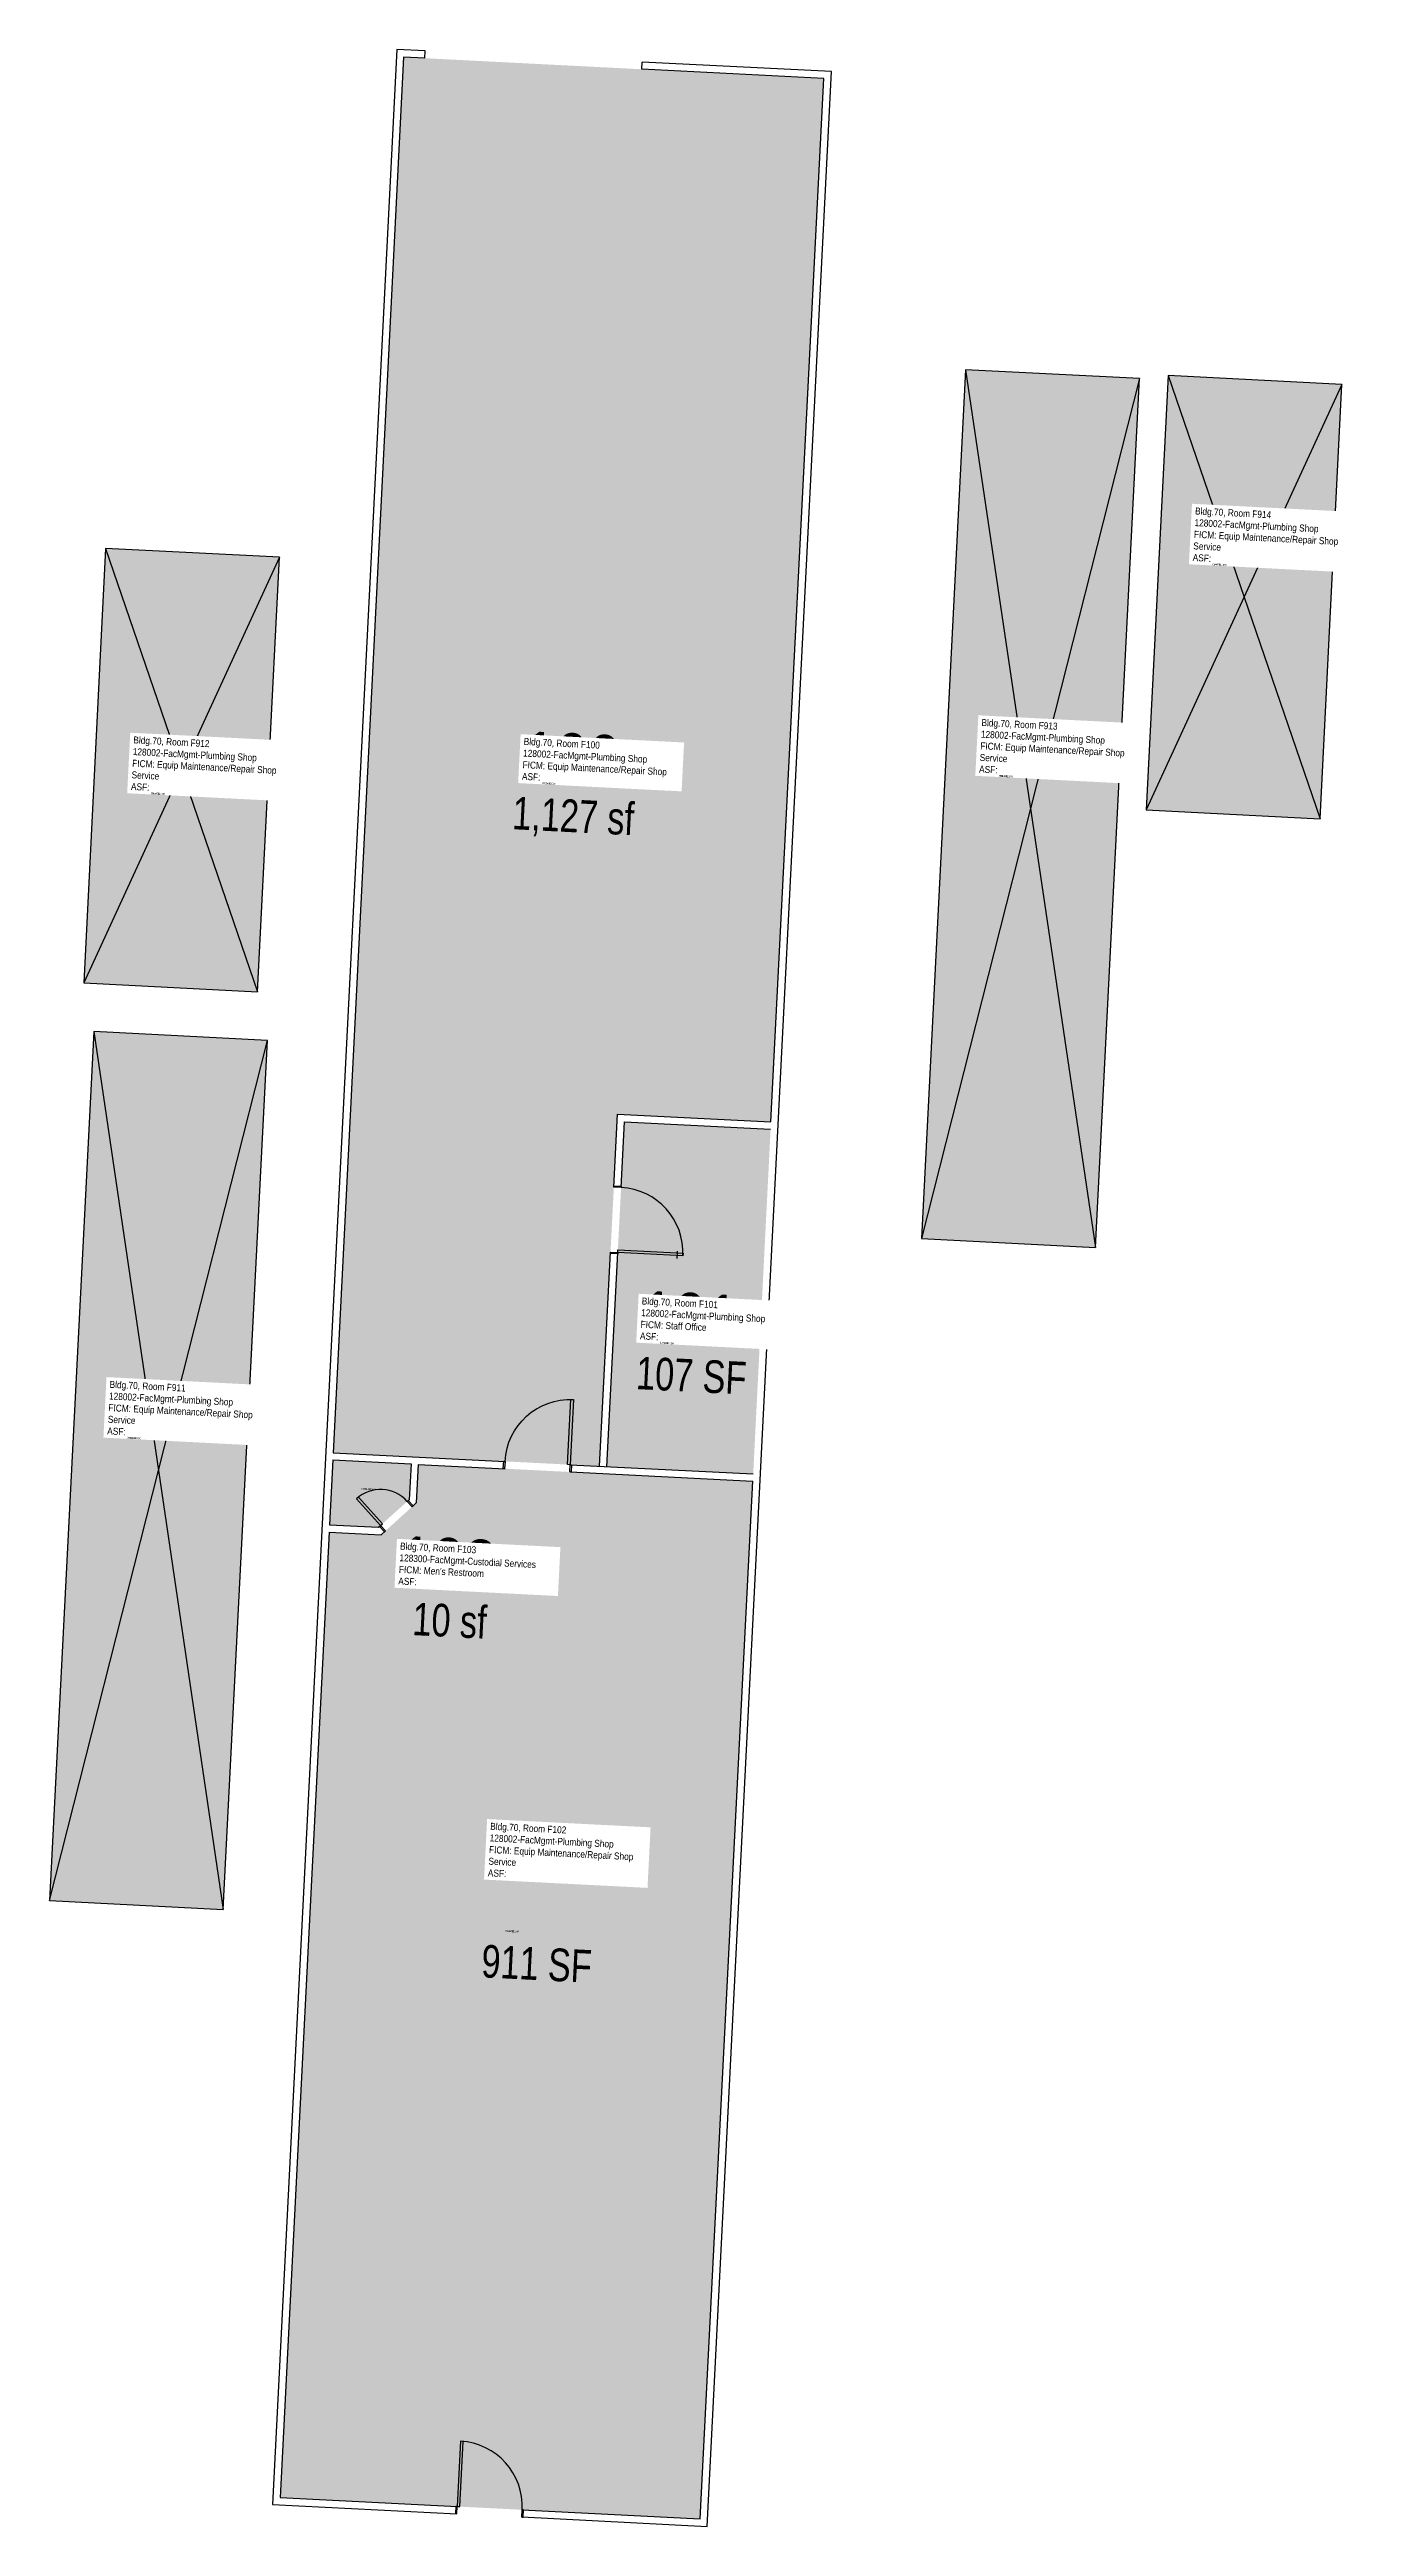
# Model space of a CAD drawing. Header units: inches. Extents: x 69214791 to 69215511, y 27689360 to 27690726.
import ezdxf
from ezdxf.enums import TextEntityAlignment as Align

# ---------------------------------------------------------------- set-up
doc = ezdxf.new("R2010")
doc.units = ezdxf.units.IN
doc.header["$LTSCALE"] = 50
doc.header["$MEASUREMENT"] = 0
for name, color, linetype in [('A-DOOR', 2, 'CONTINUOUS'), ('A-IDEN-RNUM', 7, 'CONTINUOUS'), ('A-IDEN-SNUM', 4, 'CONTINUOUS'), ('A-IDEN-VNUM', 4, 'CONTINUOUS'), ('A-WALL', 5, 'CONTINUOUS'), ('AREA-TEXT', 3, 'CONTINUOUS'), ('Rooms-Category-Color', 7, 'CONTINUOUS'), ('Rooms-College-Color', 7, 'CONTINUOUS'), ('Rooms-Department-Color', 7, 'CONTINUOUS'), ('Rooms-Division-Color', 7, 'CONTINUOUS'), ('Rooms-Information', 7, 'CONTINUOUS')]:
    doc.layers.add(name, color=color, linetype=linetype)
doc.styles.add('CP_AREA', font='arial.ttf', dxfattribs={"height": 15})
doc.styles.add('CP_ROOMVNUMBER', font='arial.ttf', dxfattribs={"width": 0.85, "height": 0.075})
doc.styles.add('ROOMSNUMBER', font='txt', dxfattribs={"height": 1})

# ---------------------------------------------------------------- blocks, each defined once
blk = doc.blocks.new('*U2')
at = {"layer": 'A-DOOR'}
blk.add_lwpolyline([(1.5, 0), (1.5, 36), (0, 36), (0, 0)], close=True, dxfattribs=at)
blk.add_arc((0, 0), 36, 0, 90, dxfattribs=at)
at = {"layer": 'A-WALL'}
for points in [[(-0.75, -4), (0, -4), (0, 0), (-0.75, 0)], [(36, -4), (36.75, -4), (36.75, 0), (36, 0)]]:
    blk.add_lwpolyline(points, close=True, dxfattribs=at)
blk = doc.blocks.new('*U3')
at = {"layer": 'A-DOOR'}
blk.add_lwpolyline([(1.5, 0), (1.5, -36), (0, -36), (0, 0)], close=True, dxfattribs=at)
blk.add_arc((0, 0), 36, 270, 0, dxfattribs=at)
at = {"layer": 'A-WALL'}
for points in [[(-0.75, 4), (0, 4), (0, 0), (-0.75, 0)], [(36, 4), (36.75, 4), (36.75, 0), (36, 0)]]:
    blk.add_lwpolyline(points, close=True, dxfattribs=at)
blk = doc.blocks.new('*U4')
at = {"layer": 'A-DOOR'}
blk.add_lwpolyline([(1.5, 0), (1.5, 19.9), (0, 19.9), (0, 0)], close=True, dxfattribs=at)
blk.add_arc((0, 0), 19.9, 0, 90, dxfattribs=at)
at = {"layer": 'A-WALL'}
for points in [[(-0.8, -4), (0, -4), (0, 0), (-0.8, 0)], [(19.9, -4), (20.6, -4), (20.6, 0), (19.9, 0)]]:
    blk.add_lwpolyline(points, close=True, dxfattribs=at)

msp = doc.modelspace()

# ---------------------------------------------------------------- hatches: boundary and pattern name
at = {"layer": 'Rooms-Category-Color', "linetype": 'ByBlock', "true_color": 0xe3c5e1}
for points in [[(69214947.5, 27689952.4), (69215094.5, 27689945), (69215104.4, 27690139.2), (69215189, 27690134.9), (69215218.1, 27690710.5), (69214986.4, 27690722.3)], [(69215272, 27690070.5), (69215367.9, 27690065.6), (69215392.2, 27690545), (69215296.3, 27690549.8)], [(69215395.9, 27690307), (69215491.8, 27690302.1), (69215503.9, 27690541.8), (69215408.1, 27690546.7)], [(69214810, 27690211.6), (69214905.9, 27690206.7), (69214918, 27690446.4), (69214822.1, 27690451.3)], [(69214791.2, 27689705.4), (69214887, 27689700.5), (69214911.4, 27690179.9), (69214815.5, 27690184.7)], [(69214918.3, 27689376), (69215150, 27689364.3), (69215179, 27689936.7), (69214994.5, 27689946), (69214993.4, 27689924.7), (69214974.1, 27689907.2), (69214945.3, 27689908.6)]]:
    msp.add_hatch(color=254, dxfattribs=at).paths.add_polyline_path(points)
at = {"layer": 'Rooms-Category-Color', "linetype": 'ByBlock', "true_color": 0xfa9ba3}
msp.add_hatch(color=241, dxfattribs=at).paths.add_polyline_path([(69215098.5, 27689944.7), (69215179.2, 27689940.7), (69215188.8, 27690130.9), (69215108.2, 27690135)])
at = {"layer": 'Rooms-Category-Color', "linetype": 'ByBlock', "true_color": 0xadadad}
msp.add_hatch(color=253, dxfattribs=at).paths.add_polyline_path([(69214947.3, 27689948.4), (69214945.5, 27689912.6), (69214972.6, 27689911.3), (69214989.5, 27689926.5), (69214990.5, 27689946.2)])
at = {"layer": 'Rooms-College-Color', "linetype": 'ByBlock', "true_color": 0xadadad}
for points in [[(69214947.5, 27689952.4), (69215094.5, 27689945), (69215104.4, 27690139.2), (69215189, 27690134.9), (69215218.1, 27690710.5), (69214986.4, 27690722.3)], [(69215272, 27690070.5), (69215367.9, 27690065.6), (69215392.2, 27690545), (69215296.3, 27690549.8)], [(69215395.9, 27690307), (69215491.8, 27690302.1), (69215503.9, 27690541.8), (69215408.1, 27690546.7)], [(69214810, 27690211.6), (69214905.9, 27690206.7), (69214918, 27690446.4), (69214822.1, 27690451.3)], [(69214791.2, 27689705.4), (69214887, 27689700.5), (69214911.4, 27690179.9), (69214815.5, 27690184.7)], [(69215098.5, 27689944.7), (69215179.2, 27689940.7), (69215188.8, 27690130.9), (69215108.2, 27690135)], [(69214918.3, 27689376), (69215150, 27689364.3), (69215179, 27689936.7), (69214994.5, 27689946), (69214993.4, 27689924.7), (69214974.1, 27689907.2), (69214945.3, 27689908.6)], [(69214947.3, 27689948.4), (69214945.5, 27689912.6), (69214972.6, 27689911.3), (69214989.5, 27689926.5), (69214990.5, 27689946.2)]]:
    msp.add_hatch(color=253, dxfattribs=at).paths.add_polyline_path(points)
at = {"layer": 'Rooms-Department-Color', "linetype": 'ByBlock', "true_color": 0x80bc67}
for points in [[(69214947.5, 27689952.4), (69215094.5, 27689945), (69215104.4, 27690139.2), (69215189, 27690134.9), (69215218.1, 27690710.5), (69214986.4, 27690722.3)], [(69215272, 27690070.5), (69215367.9, 27690065.6), (69215392.2, 27690545), (69215296.3, 27690549.8)], [(69215395.9, 27690307), (69215491.8, 27690302.1), (69215503.9, 27690541.8), (69215408.1, 27690546.7)], [(69214810, 27690211.6), (69214905.9, 27690206.7), (69214918, 27690446.4), (69214822.1, 27690451.3)], [(69214791.2, 27689705.4), (69214887, 27689700.5), (69214911.4, 27690179.9), (69214815.5, 27690184.7)], [(69215098.5, 27689944.7), (69215179.2, 27689940.7), (69215188.8, 27690130.9), (69215108.2, 27690135)], [(69214918.3, 27689376), (69215150, 27689364.3), (69215179, 27689936.7), (69214994.5, 27689946), (69214993.4, 27689924.7), (69214974.1, 27689907.2), (69214945.3, 27689908.6)]]:
    msp.add_hatch(color=83, dxfattribs=at).paths.add_polyline_path(points)
at = {"layer": 'Rooms-Department-Color', "linetype": 'ByBlock', "true_color": 0xacacac}
msp.add_hatch(color=253, dxfattribs=at).paths.add_polyline_path([(69214947.3, 27689948.4), (69214945.5, 27689912.6), (69214972.6, 27689911.3), (69214989.5, 27689926.5), (69214990.5, 27689946.2)])
at = {"layer": 'Rooms-Division-Color', "linetype": 'ByBlock', "true_color": 0x80bc67}
for points in [[(69214947.5, 27689952.4), (69215094.5, 27689945), (69215104.4, 27690139.2), (69215189, 27690134.9), (69215218.1, 27690710.5), (69214986.4, 27690722.3)], [(69215272, 27690070.5), (69215367.9, 27690065.6), (69215392.2, 27690545), (69215296.3, 27690549.8)], [(69215395.9, 27690307), (69215491.8, 27690302.1), (69215503.9, 27690541.8), (69215408.1, 27690546.7)], [(69214810, 27690211.6), (69214905.9, 27690206.7), (69214918, 27690446.4), (69214822.1, 27690451.3)], [(69214791.2, 27689705.4), (69214887, 27689700.5), (69214911.4, 27690179.9), (69214815.5, 27690184.7)], [(69215098.5, 27689944.7), (69215179.2, 27689940.7), (69215188.8, 27690130.9), (69215108.2, 27690135)], [(69214918.3, 27689376), (69215150, 27689364.3), (69215179, 27689936.7), (69214994.5, 27689946), (69214993.4, 27689924.7), (69214974.1, 27689907.2), (69214945.3, 27689908.6)]]:
    msp.add_hatch(color=83, dxfattribs=at).paths.add_polyline_path(points)
at = {"layer": 'Rooms-Division-Color', "linetype": 'ByBlock', "true_color": 0xadadad}
msp.add_hatch(color=253, dxfattribs=at).paths.add_polyline_path([(69214947.3, 27689948.4), (69214945.5, 27689912.6), (69214972.6, 27689911.3), (69214989.5, 27689926.5), (69214990.5, 27689946.2)])

# ---------------------------------------------------------------- linework, layer by layer
at = {"layer": 'A-WALL'}
for p, q in [((69215137.2, 27690059.6), (69215137.4, 27690063.6)), ((69215015.7, 27689367.1), (69215015.9, 27689371.1)), ((69215051.6, 27689365.2), (69215051.8, 27689369.2))]:
    msp.add_line(p, q, dxfattribs=at)
at = {"layer": 'A-WALL', "linetype": 'ByBlock'}
for points in [[(69214998.3, 27690725.7), (69214982.6, 27690726.5), (69214914.1, 27689372.2), (69215015.7, 27689367.1)], [(69214998.1, 27690721.7), (69214986.4, 27690722.3), (69214947.5, 27689952.4)], [(69214998.1, 27690721.7), (69214998.3, 27690725.7)], [(69215051.6, 27689365.3), (69215153.8, 27689360.1), (69215222.3, 27690714.3), (69215117.9, 27690719.6)], [(69215117.7, 27690715.6), (69215117.9, 27690719.6)], [(69215189, 27690134.9), (69215218.1, 27690710.5), (69215117.7, 27690715.6)], [(69215392.2, 27690545), (69215272, 27690070.5)], [(69215296.3, 27690549.8), (69215367.9, 27690065.6)], [(69215408.1, 27690546.7), (69215491.8, 27690302.1)], [(69215503.9, 27690541.8), (69215395.9, 27690307)], [(69214822.1, 27690451.3), (69214905.9, 27690206.7)], [(69214918, 27690446.4), (69214810, 27690211.6)], [(69214791.2, 27689705.4), (69214911.4, 27690179.9)], [(69214815.5, 27690184.7), (69214887, 27689700.5)], [(69215102.3, 27690098.9), (69215104.4, 27690139.2), (69215189, 27690134.9)], [(69215106.3, 27690098.7), (69215108.2, 27690135), (69215188.8, 27690130.9)], [(69215094.5, 27689945), (69215100.5, 27690063)], [(69215098.5, 27689944.7), (69215104.5, 27690062.8)], [(69214947.3, 27689948.4), (69214945.5, 27689912.6)], [(69214947.3, 27689948.4), (69214990.5, 27689946.2)], [(69214947.5, 27689952.4), (69215042.4, 27689947.6)], [(69214990.5, 27689946.2), (69214989.5, 27689926.5)], [(69214994.5, 27689946), (69214993.4, 27689924.7)], [(69214994.5, 27689946), (69215042.4, 27689943.6)], [(69215078.3, 27689945.8), (69215179.2, 27689940.7)], [(69215078.3, 27689941.8), (69215179, 27689936.7)], [(69215051.8, 27689369.2), (69215150, 27689364.3), (69215179, 27689936.7)], [(69214988.4, 27689925.6), (69214989.5, 27689926.5)], [(69214991.1, 27689922.6), (69214993.4, 27689924.7)], [(69214945.3, 27689908.6), (69214918.3, 27689376), (69215015.9, 27689371.1)], [(69214945.3, 27689908.6), (69214974.1, 27689907.2)], [(69214945.5, 27689912.6), (69214972.6, 27689911.3)], [(69214972.6, 27689911.3), (69214973.7, 27689912.2)], [(69214974.1, 27689907.2), (69214976.4, 27689909.3)]]:
    msp.add_lwpolyline(points, dxfattribs=at)
for points in [[(69215272, 27690070.5), (69215367.9, 27690065.6), (69215392.2, 27690545), (69215296.3, 27690549.8)], [(69215395.9, 27690307), (69215491.8, 27690302.1), (69215503.9, 27690541.8), (69215408.1, 27690546.7)], [(69214810, 27690211.6), (69214905.9, 27690206.7), (69214918, 27690446.4), (69214822.1, 27690451.3)], [(69214791.2, 27689705.4), (69214887, 27689700.5), (69214911.4, 27690179.9), (69214815.5, 27690184.7)]]:
    msp.add_lwpolyline(points, close=True, dxfattribs=at)

# ---------------------------------------------------------------- block references
at = {"layer": 'A-DOOR', "linetype": 'ByBlock'}
for name, p, rotation in [('*U3', (69215104.5, 27690062.8), 87.09441452511663), ('*U4', (69214973.7, 27689912.2), 42.09441452511665), ('*U2', (69215015.9, 27689371.1), 357.0944145251166)]:
    msp.add_blockref(name, p, dxfattribs=dict(at, rotation=rotation))
at = {"layer": 'A-DOOR', "linetype": 'ByBlock', "xscale": -1, "rotation": 357.0944145251166}
msp.add_blockref('*U2', (69215078.3, 27689945.8), dxfattribs=at)

# ---------------------------------------------------------------- texts
at = {"layer": 'A-IDEN-RNUM', "style": 'ROOMSNUMBER', "width": 0.85}
for s, p in [('0914-00', (69215432.5, 27690442)), ('0913-00', (69215314.7, 27690325.3)), ('0912-00', (69214847, 27690315.7)), ('0100-00', (69215062.6, 27690321.3)), ('0101-00', (69215127.7, 27690012.6)), ('0911-00', (69214833.9, 27689960.2)), ('0103-00', (69214963.2, 27689932)), ('0102-00', (69215042.4, 27689688.1))]:
    msp.add_text(s, height=1, rotation=357.0944, dxfattribs=at).set_placement(p)
at = {"layer": 'A-IDEN-SNUM', "style": 'ROOMSNUMBER', "width": 0.85}
for s, p in [('0700F91400', (69215432.5, 27690442)), ('0700F91300', (69215314.7, 27690325.3)), ('0700F91200', (69214847, 27690315.7)), ('0700F10000', (69215062.6, 27690321.3)), ('0700F10100', (69215127.7, 27690012.6)), ('0700F91100', (69214833.9, 27689960.2)), ('0700F10300', (69214963.2, 27689932)), ('0700F10200', (69215042.4, 27689688.1))]:
    msp.add_text(s, height=1, rotation=357.0944, dxfattribs=at).set_placement(p)
at = {"layer": 'A-IDEN-VNUM', "style": 'CP_ROOMVNUMBER', "width": 0.85}
for s, p in [('914', (69215421.5, 27690444.3)), ('913', (69215303.7, 27690327.6)), ('912', (69214836, 27690318)), ('100', (69215051.6, 27690323.6)), ('101', (69215116.7, 27690014.9)), ('911', (69214822.9, 27689962.5)), ('103', (69214983.4, 27689879.7)), ('102', (69215032.8, 27689718.7))]:
    msp.add_text(s, height=27, rotation=357.0944, dxfattribs=at).set_placement(p)
at = {"layer": 'AREA-TEXT', "linetype": 'ByBlock', "style": 'CP_AREA', "width": 0.75}
for s, p in [('1,127 sf', (69215080, 27690303.7)), ('107 SF', (69215145.1, 27689995)), ('10 sf', (69215011.8, 27689859.8)), ('911 SF', (69215059.8, 27689670.5))]:
    msp.add_text(s, height=18, rotation=357.0944, dxfattribs=at).set_placement(p, align=Align.MIDDLE_CENTER)

# ---------------------------------------------------------------- next in the draw order: texts
at = {"layer": 'Rooms-Information', "linetype": 'ByBlock', "width": 86.4, "attachment_point": 7, "rotation": 357.0944, "style": 'CP_ROOMVNUMBER', "bg_fill": 3, "box_fill_scale": 1.5, "bg_fill_color": 256, "bg_fill_true_color": 13158600, "bg_fill_transparency": 0}
for s, insert, char_height in [('Bldg.70, Room F914^M^J128002-FacMgmt-Plumbing Shop^M^JFICM: Equip Maintenance/Repair Shop Service^M^JASF: ', (69215421.5, 27690444.3), 3.8571), ('Bldg.70, Room F913^M^J128002-FacMgmt-Plumbing Shop^M^JFICM: Equip Maintenance/Repair Shop Service^M^JASF: ', (69215303.7, 27690327.6), 3.8571), ('Bldg.70, Room F912^M^J128002-FacMgmt-Plumbing Shop^M^JFICM: Equip Maintenance/Repair Shop Service^M^JASF: ', (69214836, 27690318), 3.8571), ('Bldg.70, Room F100^M^J128002-FacMgmt-Plumbing Shop^M^JFICM: Equip Maintenance/Repair Shop^M^JASF: ', (69215051.6, 27690323.6), 3.857), ('Bldg.70, Room F101^M^J128002-FacMgmt-Plumbing Shop^M^JFICM: Staff Office^M^JASF: ', (69215116.7, 27690014.9), 3.857), ('Bldg.70, Room F911^M^J128002-FacMgmt-Plumbing Shop^M^JFICM: Equip Maintenance/Repair Shop Service^M^JASF: ', (69214822.9, 27689962.5), 3.8571), ("Bldg.70, Room F103^M^J128300-FacMgmt-Custodial Services^M^JFICM: Men's Restroom^M^JASF: ", (69214983.4, 27689879.7), 3.857), ('Bldg.70, Room F102^M^J128002-FacMgmt-Plumbing Shop^M^JFICM: Equip Maintenance/Repair Shop Service^M^JASF: ', (69215032.8, 27689718.7), 3.8571)]:
    msp.add_mtext(s, dxfattribs=dict(at, insert=insert, char_height=char_height))

doc.saveas('drawing.dxf')
